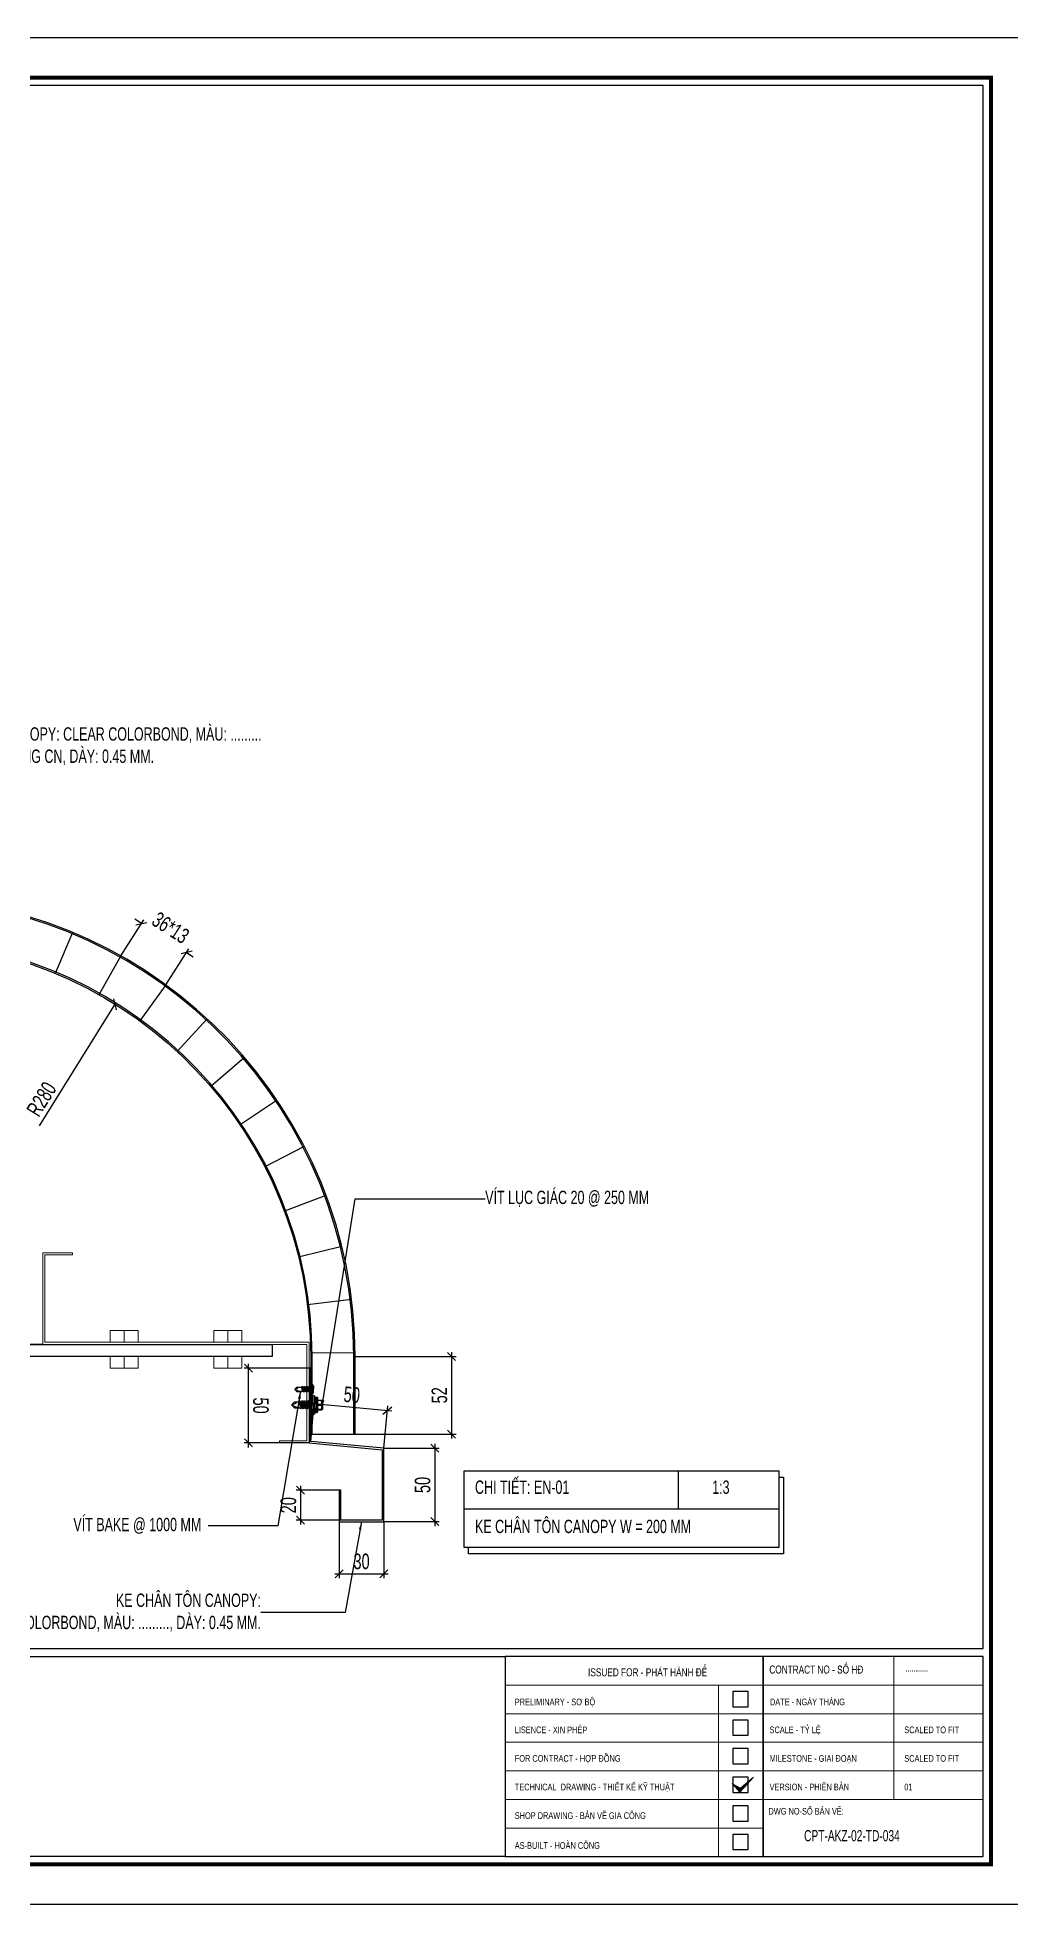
# Model space of a CAD drawing. Header units: inches. Extents: x 315041 to 662841, y -45540 to -35018.
# Drawn here: x 331760.4 to 331979.3, y -37638.9 to -37218.9 of the extents above; entities that cross this region are included whole.
import ezdxf
from ezdxf.enums import TextEntityAlignment as Align

# ---------------------------------------------------------------- set-up
doc = ezdxf.new("R2010")
doc.units = ezdxf.units.IN
doc.header["$MEASUREMENT"] = 0
doc.linetypes.add('DASHED2', pattern=[9.525, 6.35, -3.175])
doc.linetypes.add('XKITLINE00', pattern=[0])
for name, color, linetype in [('2', 2, 'Continuous'), ('3', 3, 'Continuous'), ('7', 7, 'Continuous'), ('8', 8, 'Continuous'), ('BAO KHUNG', 31, 'Continuous'), ('Fast RSQ_A2 Frame$0$Khung ten', 4, 'Continuous'), ('flashing', 6, 'Continuous'), ('ROOFING', 4, 'Continuous'), ('STRUCTURE', 1, 'Continuous')]:
    doc.layers.add(name, color=color, linetype=linetype)
for name, color, linetype, lineweight in [('Bolt', 7, 'Continuous', 0), ('DETAIL$0$S-Dim', 8, 'Continuous', 20), ('DETAIL$0$S-Hatch', 8, 'Continuous', 13), ('PART', 20, 'Continuous', 9), ('S-Hatch', 8, 'Continuous', 9)]:
    doc.layers.add(name, color=color, linetype=linetype, lineweight=lineweight)
doc.layers.add('Cover text', color=7, linetype='Continuous', true_color=0x52370f)
doc.styles.add('ST1H', font='vnshxh.shx', dxfattribs={"width": 0.7})
doc.styles.get("Standard").update_dxf_attribs({"font": 'VHARIALN.TTF'})
doc.styles.add('style2', font='VHAVANI.TTF')
doc.styles.add('TIEU DE', font='VHARIALN.TTF', dxfattribs={"width": 0.8})
doc.dimstyles.new('3', dxfattribs={"dimtxt": 3.5, "dimasz": 1.8, "dimexe": 1, "dimexo": 0, "dimgap": 1, "dimtad": 1, "dimdec": 0, "dimlfac": 3, "dimzin": 0, "dimdsep": 46, "dimtxsty": 'ST1H', "dimblk": 'OBLIQUE', "dimcen": 1, "dimdle": 1, "dimclrd": 8, "dimclre": 8, "dimclrt": 3, "dimadec": 0, "dimazin": 0, "dimtfac": 1, "dimtdec": 0, "dimtix": 1, "dimtofl": 0, "dimtmove": 1, "dimatfit": 3, "dimfxl": 0.18, "dimtolj": 1, "dimtzin": 0, "dimlwd": -1, "dimlwe": -1, "dimarcsym": 1})

# ---------------------------------------------------------------- blocks, each defined once
blk = doc.blocks.new('DETAIL$0$MARK')
at = {"layer": 'DETAIL$0$S-Hatch', "linetype": 'Continuous'}
h = blk.add_hatch(dxfattribs=at)
h.set_pattern_fill('ANSI31', color=256, scale=50, style=0)
h.paths.add_polyline_path([(1667850, -1156933), (1667909, -1156997), (1668012, -1156885), (1667913, -1156967)])
at = {"layer": 'DETAIL$0$S-Dim', "linetype": 'Continuous'}
blk.add_lwpolyline([(1667850, -1156933), (1667909, -1156997), (1668012, -1156885), (1667913, -1156967), (1667850, -1156933)], dxfattribs=at)
blk = doc.blocks.new('A$C75D82031')
at = {"layer": '2', "color": 157, "linetype": 'Continuous'}
blk.add_lwpolyline([(0, 420), (594, 420), (594, 0), (0, 0)], close=True, dxfattribs=at)
at = {"layer": '7', "color": 147, "linetype": 'Continuous'}
blk.add_lwpolyline([(12.33, 57.61), (581.67, 57.61), (581.67, 409.19), (12.33, 409.19)], close=True, dxfattribs=at)
at = {"layer": 'BAO KHUNG', "color": 167, "linetype": 'Continuous', "const_width": 0.871}
blk.add_lwpolyline([(10.59, 9.07), (583.41, 9.07), (583.41, 410.93), (10.59, 410.93)], close=True, dxfattribs=at)
at = {"layer": 'BAO KHUNG', "color": 7}
for points in [[(211.89, 55.81), (474.14, 55.81), (474.14, 10.81), (211.89, 10.81)], [(474.14, 10.81), (532.16, 10.81), (532.16, 55.81), (474.14, 55.81)], [(532.16, 10.81), (581.67, 10.81), (581.67, 55.81), (532.16, 55.81)]]:
    blk.add_lwpolyline(points, close=True, dxfattribs=at)
at = {"layer": 'Fast RSQ_A2 Frame$0$Khung ten', "color": 7, "ltscale": 1000}
for points in [[(525.34, 44.51), (528.78, 44.51), (528.78, 47.96), (525.34, 47.96)], [(525.34, 38.09), (528.78, 38.09), (528.78, 41.53), (525.34, 41.53)], [(525.34, 31.66), (528.78, 31.66), (528.78, 35.1), (525.34, 35.1)], [(525.34, 25.23), (528.78, 25.23), (528.78, 28.67), (525.34, 28.67)], [(525.34, 18.8), (528.78, 18.8), (528.78, 22.24), (525.34, 22.24)], [(525.34, 12.37), (528.78, 12.37), (528.78, 15.81), (525.34, 15.81)]]:
    blk.add_lwpolyline(points, close=True, dxfattribs=at)
at = {"layer": 'S-Hatch'}
for p, q in [((561.54, 55.81), (561.54, 23.67)), ((474.14, 49.38), (532.16, 49.38)), ((522.13, 10.81), (522.13, 49.38)), ((532.16, 49.38), (581.67, 49.38)), ((474.14, 42.95), (532.16, 42.95)), ((532.16, 42.95), (581.67, 42.95)), ((474.14, 36.52), (532.16, 36.52)), ((532.16, 36.52), (581.67, 36.52)), ((474.14, 30.1), (532.16, 30.1)), ((532.16, 30.1), (581.67, 30.1)), ((474.14, 23.67), (532.16, 23.67)), ((532.16, 23.67), (581.67, 23.67)), ((474.14, 17.24), (532.16, 17.24))]:
    blk.add_line(p, q, dxfattribs=at)
at = {"layer": 'DETAIL$0$S-Dim', "linetype": 'Continuous', "xscale": 0.02999999996973202, "yscale": 0.02999999996973202, "zscale": 0.02999999996973202}
blk.add_blockref('DETAIL$0$MARK', (-49510.32, 34735.23), dxfattribs=at)
at = {"layer": 'BAO KHUNG', "color": 7, "linetype": 'Continuous', "width": 0.9}
blk.add_text('ISSUED FOR - PHÁT HÀNH ĐỂ ', height=1.8, dxfattribs=at).set_placement((506.46, 51.36), align=Align.CENTER)
blk.add_text('CONTRACT NO - Sè H§', height=1.8, dxfattribs=at).set_placement((533.57, 51.98))
at = {"layer": 'BAO KHUNG', "color": 109, "linetype": 'Continuous', "style": 'style2', "width": 0.8}
blk.add_text('...........', height=1.5, dxfattribs=at).set_placement((564.21, 52.44))
at = {"layer": 'Cover text', "linetype": 'Continuous', "style": 'style2', "width": 0.8}
for s, p in [('PRELIMINARY - S¥ Bé', (476.33, 44.85)), ('date - NGµY TH¸NG', (533.72, 44.85)), ('LISENCE - XIN PHÐP', (476.33, 38.57)), ('scale - tû lÖ', (533.63, 38.57)), ('scaled to fit', (563.92, 38.57)), ('FOR CONTRACT - HîP §åNG', (476.33, 32.14)), ('MILESTONE - GIAI §O¹N', (533.63, 32.14)), ('scaled to fit', (563.92, 32.14)), ('TECHNICAL  DRAWING - THIÕT KÕ Kü THUËT', (476.33, 25.71)), ('VERSION - PHI£N B¶N', (533.63, 25.71)), ('01', (563.92, 25.71)), ('SHOP DRAWING - B¶N VÏ GIA C¤NG', (476.33, 19.28)), ('%%u%%udwg no-sè b¶n vÏ:', (533.38, 20.26)), ('AS-BUILT - HOµN C¤NG', (476.33, 12.56))]:
    blk.add_text(s, height=1.5, dxfattribs=at).set_placement(p)
blk = doc.blocks.new('Short_Self_drilling')
at = {"layer": 'STRUCTURE', "color": 1, "linetype": 'Continuous'}
for p, q in [((6.4, 1.7), (-6.4, 1.7)), ((5.1, 3.8), (-5.1, 3.8)), ((-2.6, 2.9), (-5.1, 2.9)), ((-3.4, 3.8), (-3.4, 6.8)), ((3, 7.2), (-3, 7.2)), ((2.6, 2.9), (-2.6, 2.9)), ((-2.1, 2.8), (-2.1, 2.9)), ((6.3, 0), (0, 0)), ((2.2, 2.8), (2.2, 2.9)), ((2.2, -0.5), (2.2, 0)), ((5.1, 2.9), (2.6, 2.9)), ((3.4, 3.8), (3.4, 6.8)), ((3, -1.2), (-2.7, -0.2)), ((3, -2.7), (-2.7, -1.8)), ((3, -4.2), (-2.7, -3.3)), ((3, -5.8), (-2.7, -4.8)), ((3, -7.3), (-2.7, -6.3)), ((-1.9, -8), (-2.7, -7.9)), ((-2.1, -1.4), (-2.1, -0.9)), ((-2.1, -2.9), (-2.1, -2.4)), ((-2.1, -4.4), (-2.1, -3.9)), ((-2.1, -6), (-2.1, -5.4)), ((-2.1, -7.5), (-2.1, -7)), ((-2.1, -12.3), (-2.1, -8.5)), ((3, -8.8), (-1.1, -8.1)), ((2.1, -12.3), (2.1, -9.1)), ((2.2, -2), (2.2, -1.5)), ((2.2, -3.6), (2.2, -3)), ((2.2, -5.1), (2.2, -4.6)), ((2.2, -6.6), (2.2, -6.1)), ((2.2, -8.1), (2.2, -7.6))]:
    blk.add_line(p, q, dxfattribs=at)
blk.add_lwpolyline([(6.4, 1.3), (6.4, 1.7), (2.1, 2.8), (-2.1, 2.8), (-6.4, 1.7), (-6.4, 1.3)], close=True, dxfattribs=at)
for points in [[(-6.4, 1.3, -0.088869), (-6.3, 0), (0, 0)], [(-0.1, 3.8), (-0.3, 6.2, 0.338878), (-3.1, 6.2), (-3.3, 3.8)], [(3.3, 3.8), (3.1, 6.2, 0.338878), (0.3, 6.2), (0.1, 3.8)], [(2.1, -12.3), (0.2, -14.2, -0.333596), (-0.2, -14.2), (-2.1, -12.3)], [(-0.1, -14), (-1, -12.2, -0.148657), (-1.4, -11.2), (-2, -7.7, -0.815006), (-1.2, -7.8, 0.150833), (-0.8, -8.7)], [(2.1, -12.3), (1.7, -11.7, 0.52242), (0.9, -11.7), (-0.2, -14.2)]]:
    blk.add_lwpolyline(points, format="xyb", dxfattribs=at)
for points in [[(3, -1.2), (2.2, -1.5), (-2.1, -0.8), (-2.7, -0.2), (-2.4, 0)], [(3, -2.7), (2.2, -3), (-2.1, -2.4), (-2.7, -1.8), (-2.1, -1.4), (2.2, -2), (3, -2.7)], [(3, -4.2), (2.2, -4.6), (-2.1, -3.9), (-2.7, -3.3), (-2.1, -2.9), (2.2, -3.6), (3, -4.2)], [(3, -5.8), (2.2, -6.1), (-2.1, -5.4), (-2.7, -4.8), (-2.1, -4.4), (2.2, -5.1), (3, -5.8)], [(3, -7.3), (2.2, -7.6), (-2.1, -7), (-2.7, -6.3), (-2.1, -6), (2.2, -6.6), (3, -7.3)], [(-1.8, -8.5), (-2.1, -8.5), (-2.7, -7.9), (-2.1, -7.5), (-1.8, -7.5)], [(-1.3, -7.6), (2.2, -8.1), (3, -8.8)], [(-1.2, 0), (2.2, -0.5), (3, -1.2)], [(3, -8.8), (2.2, -9.1), (-0.8, -8.7)]]:
    blk.add_lwpolyline(points, dxfattribs=at)
for centre, radius, start, end in [((-5, 3.3), 0.455, 109.7949, 250.2674), ((-3, 6.8), 0.429, 90.0311, 180.0311), ((3, 6.8), 0.429, 0.0311, 90.0311), ((5.1, 3.3), 0.435, 279.7276, 80.3347), ((10, 0.2), 3.74, 162.2963, 182.6103)]:
    blk.add_arc(centre, radius, start, end, dxfattribs=at)
blk = doc.blocks.new('HFR-1')
at = {"layer": 'STRUCTURE', "color": 1, "linetype": 'Continuous'}
for p, q in [((-5.5, 0), (5.5, 0)), ((-5.2, 0.8), (-3.4, 1.5)), ((5.2, 0.8), (3.4, 1.5)), ((-2.4, -1.2), (-3, -1.6)), ((-3, -1.6), (-2.4, -1.9)), ((-2.4, -1.9), (-3, -2.3)), ((-3, -2.3), (-2.4, -2.6)), ((-2.4, -2.6), (-3, -3)), ((-3, -3), (-2.4, -3.3)), ((-2.4, -3.3), (-3, -3.7)), ((-3, -3.7), (-2.4, -4.1)), ((-2.4, -4.1), (-3, -4.4)), ((-3, -4.4), (-2.4, -4.8)), ((-2.4, -4.8), (-3, -5.1)), ((-3, -5.1), (-2.4, -5.5)), ((-2.4, -5.5), (-3, -5.8)), ((-3, -5.8), (-2.4, -6.2)), ((-2.4, -6.2), (-3, -6.6)), ((-3, -6.6), (-2.4, -6.9)), ((-2.4, -6.9), (-3, -7.3)), ((-3, -7.3), (-2.4, -7.6)), ((-2.4, -7.6), (-3, -8)), ((-3, -8), (-2.4, -8.3)), ((-2.4, -8.3), (-3, -8.7)), ((-3, -8.7), (-2.4, -9)), ((-2.4, -9), (-3, -9.4)), ((-3, -9.4), (-2.4, -9.7)), ((-2.4, -9.7), (-3, -10.1)), ((-3, -10.1), (-2.4, -10.5)), ((-2.4, -10.5), (-3, -10.8)), ((-3, -10.8), (-2.4, -11.2)), ((-2.4, -11.2), (-3, -11.5)), ((-3, -11.5), (-2.4, -11.9)), ((-2.9, -1.6), (2.9, -1.4)), ((-2.9, -2.3), (2.9, -2.1)), ((-2.9, -3), (2.9, -2.8)), ((-2.9, -3.7), (2.9, -3.6)), ((-2.9, -4.4), (2.9, -4.3)), ((-2.9, -5.1), (2.9, -5)), ((-2.9, -5.9), (2.9, -5.7)), ((-2.9, -6.6), (2.9, -6.4)), ((-2.9, -7.3), (2.9, -7.1)), ((-2.9, -8), (2.9, -7.8)), ((-2.9, -8.7), (2.9, -8.5)), ((-2.9, -9.4), (2.9, -9.2)), ((-2.9, -10.1), (1.5, -10)), ((-2.9, -10.8), (1.3, -10.7)), ((-2.9, -11.5), (0.9, -11.4)), ((-2.5, -17.4), (-2.5, -11.8)), ((-2.5, -17.4), (-2, -16.7)), ((-2.5, -17.4), (-0.2, -19.7)), ((2.4, -1.1), (-2.4, -1.2)), ((2.4, -1.8), (-2.4, -1.9)), ((-2.4, -1.9), (2.4, -1.8)), ((-2.4, -2.6), (2.4, -2.5)), ((2.4, -2.5), (-2.4, -2.6)), ((-2.4, -3.3), (2.4, -3.2)), ((2.4, -3.2), (-2.4, -3.3)), ((-2.4, -4.1), (2.4, -3.9)), ((2.4, -3.9), (-2.4, -4.1)), ((-2.4, -4.8), (2.4, -4.6)), ((2.4, -4.6), (-2.4, -4.8)), ((-2.4, -5.5), (2.4, -5.3)), ((2.4, -5.3), (-2.4, -5.5)), ((-2.4, -6.2), (2.4, -6)), ((2.4, -6), (-2.4, -6.2)), ((-2.4, -6.9), (2.4, -6.8)), ((2.4, -6.8), (-2.4, -6.9)), ((-2.4, -7.6), (2.4, -7.5)), ((2.4, -7.5), (-2.4, -7.6)), ((-2.4, -8.3), (2.4, -8.2)), ((2.4, -8.2), (-2.4, -8.3)), ((-2.4, -9), (2.4, -8.9)), ((2.4, -8.9), (-2.4, -9)), ((-2.4, -9.7), (2.4, -9.6)), ((2.4, -9.6), (-2.4, -9.7)), ((1.4, -10.3), (-2.4, -10.5)), ((-2.4, -10.5), (1.4, -10.3)), ((-2.4, -11.2), (1.1, -11.1)), ((1.1, -11.1), (-2.4, -11.2)), ((-2.4, -11.9), (0.4, -11.8)), ((-1, -16.7), (0.2, -19.7)), ((0.1, -19.4), (1.2, -17.3)), ((0.2, -19.7), (2.5, -17.4)), ((1.6, -16.1), (2.3, -10.2)), ((2.2, -10), (2.9, -10)), ((2.2, -11), (2.4, -11)), ((2.4, -11), (2.2, -11)), ((2.2, -11.4), (2.9, -11.4)), ((2.2, -11.7), (2.4, -11.7)), ((2.4, -10.3), (2.3, -10.3)), ((2.3, -10.3), (2.4, -10.3)), ((2.3, -10.7), (2.9, -10.7)), ((2.9, -1.4), (2.4, -1.1)), ((2.4, -1.8), (2.9, -1.4)), ((2.9, -2.1), (2.4, -1.8)), ((2.4, -2.5), (2.9, -2.1)), ((2.9, -2.8), (2.4, -2.5)), ((2.4, -3.2), (2.9, -2.8)), ((2.9, -3.6), (2.4, -3.2)), ((2.4, -3.9), (2.9, -3.6)), ((2.9, -4.3), (2.4, -3.9)), ((2.4, -4.6), (2.9, -4.3)), ((2.9, -5), (2.4, -4.6)), ((2.4, -5.3), (2.9, -5)), ((2.9, -5.7), (2.4, -5.3)), ((2.4, -6), (2.9, -5.7)), ((2.9, -6.4), (2.4, -6)), ((2.4, -6.8), (2.9, -6.4)), ((2.9, -7.1), (2.4, -6.8)), ((2.4, -7.5), (2.9, -7.1)), ((2.9, -7.8), (2.4, -7.5)), ((2.4, -8.2), (2.9, -7.8)), ((2.9, -8.5), (2.4, -8.2)), ((2.4, -8.9), (2.9, -8.5)), ((2.9, -9.2), (2.4, -8.9)), ((2.4, -9.6), (2.9, -9.2)), ((2.9, -10), (2.4, -9.6)), ((2.4, -10.3), (2.9, -10)), ((2.9, -10.7), (2.4, -10.3)), ((2.4, -11), (2.9, -10.7)), ((2.9, -11.4), (2.4, -11)), ((2.4, -11.7), (2.9, -11.4)), ((2.5, -17.4), (2.5, -11.7))]:
    blk.add_line(p, q, dxfattribs=at)
at = {"layer": 'STRUCTURE', "color": 1, "linetype": 'Continuous', "ltscale": 8}
for p in [(-3.4, 1.5), (3.4, 1.5)]:
    blk.add_line(p, (0, 1.5), dxfattribs=at)
at = {"layer": 'STRUCTURE', "color": 1, "linetype": 'DASHED2'}
for p in [(-1.9, 1.5), (1.9, 1.5)]:
    blk.add_line(p, (0, 0), dxfattribs=at)
at = {"layer": 'STRUCTURE', "color": 1, "linetype": 'Continuous', "ltscale": 8}
for centre, start, end in [((-4.7, 0.2), 130.41, 194.8062), ((4.7, 0.2), 345.1938, 49.59)]:
    blk.add_arc(centre, 0.801, start, end, dxfattribs=at)
at = {"layer": 'STRUCTURE', "color": 1, "linetype": 'Continuous'}
for centre, radius, start, end in [((-7.3, -9), 9.14, 58.065, 78.8402), ((5.1, -3.8), 3.83, 84.2039, 134.3621), ((-1.5, -17.1), 0.59, 34.2302, 144.5641), ((0, -19.4), 0.331, 231.6348, 305.4287), ((-0.5, -10.1), 1.93, 296.6041, 355.3922), ((-0.6, -16), 2.2, 324.0048, 357.8268), ((1.9, -10.3), 0.444, 15.9762, 172.6971)]:
    blk.add_arc(centre, radius, start, end, dxfattribs=at)
blk = doc.blocks.new('_Oblique')
at = {"color": 0, "linetype": 'ByBlock', "lineweight": -2}
blk.add_line((-0.5, -0.5), (0.5, 0.5), dxfattribs=at)
blk = doc.blocks.new('*D859')
at = {"color": 8, "linetype": 'Continuous', "transparency": 16777216}
blk.add_line((331760.87, -37463.72), (331777.89, -37436.4), dxfattribs=at)
at = {"layer": 'Defpoints', "color": 0, "transparency": 16777216}
for p in [(331777.89, -37436.4), (331728.54, -37515.63)]:
    blk.add_point(p, dxfattribs=at)
at = {"color": 8, "transparency": 16777216, "xscale": 1.8, "yscale": 1.8, "zscale": 1.8, "rotation": 58.08450899008338}
blk.add_blockref('_Oblique', (331777.89, -37436.4), dxfattribs=at)
at = {"color": 3, "transparency": 16777216, "insert": (331761.35, -37457.75), "char_height": 3.5, "attachment_point": 5, "rotation": 58.0845, "style": 'ST1H'}
blk.add_mtext('\\A1;R280', dxfattribs=at)
blk = doc.blocks.new('*D861')
at = {"color": 8, "linetype": 'Continuous', "transparency": 16777216}
for p, q in [((331779.15, -37425.53), (331784.35, -37417.42)), ((331783.81, -37418.26), (331782.3, -37417.29)), ((331789.3, -37432.05), (331794.51, -37423.93)), ((331793.97, -37424.77), (331795.48, -37425.74))]:
    blk.add_line(p, q, dxfattribs=at)
at = {"layer": 'Defpoints', "color": 0, "transparency": 16777216}
for p in [(331779.15, -37425.53), (331793.97, -37424.77), (331789.3, -37432.05)]:
    blk.add_point(p, dxfattribs=at)
at = {"color": 8, "transparency": 16777216, "xscale": 1.8, "yscale": 1.8, "zscale": 1.8}
for p, rotation in [((331783.81, -37418.26), 327.3307425124112), ((331793.97, -37424.77), 147.3307425124111)]:
    blk.add_blockref('_Oblique', p, dxfattribs=dict(at, rotation=rotation))
at = {"color": 3, "transparency": 16777216, "insert": (331790.38, -37419.2), "char_height": 3.5, "attachment_point": 5, "rotation": 327.3307, "style": 'ST1H'}
blk.add_mtext('\\A1;36*13', dxfattribs=at)
blk = doc.blocks.new('*D862')
at = {"color": 8, "linetype": 'Continuous', "transparency": 16777216}
for p, q in [((331831.88, -37515.63), (331854.58, -37515.63)), ((331853.58, -37514.63), (331853.58, -37534.09)), ((331831.88, -37533.09), (331854.58, -37533.09))]:
    blk.add_line(p, q, dxfattribs=at)
at = {"layer": 'Defpoints', "color": 0, "transparency": 16777216}
for p in [(331831.88, -37515.63), (331831.88, -37533.09), (331853.58, -37533.09)]:
    blk.add_point(p, dxfattribs=at)
at = {"color": 8, "transparency": 16777216, "xscale": 1.8, "yscale": 1.8, "zscale": 1.8}
for p, rotation in [((331853.58, -37515.63), 90), ((331853.58, -37533.09), 270)]:
    blk.add_blockref('_Oblique', p, dxfattribs=dict(at, rotation=rotation))
at = {"color": 3, "transparency": 16777216, "insert": (331850.83, -37524.36), "char_height": 3.5, "attachment_point": 5, "rotation": 90, "style": 'ST1H'}
blk.add_mtext('\\A1;52', dxfattribs=at)
blk = doc.blocks.new('*D864')
at = {"color": 8, "linetype": 'Continuous', "transparency": 16777216}
for p, q in [((331821.67, -37526.14), (331840.1, -37527.85)), ((331821.88, -37534.76), (331822.76, -37525.24)), ((331838.32, -37536.28), (331839.2, -37526.76))]:
    blk.add_line(p, q, dxfattribs=at)
at = {"layer": 'Defpoints', "color": 0, "transparency": 16777216}
for p in [(331839.11, -37527.76), (331821.88, -37534.76), (331838.32, -37536.28)]:
    blk.add_point(p, dxfattribs=at)
at = {"color": 8, "transparency": 16777216, "xscale": 1.8, "yscale": 1.8, "zscale": 1.8}
for p, rotation in [((331822.67, -37526.24), 174.7059059584939), ((331839.11, -37527.76), 354.7059059584939)]:
    blk.add_blockref('_Oblique', p, dxfattribs=dict(at, rotation=rotation))
at = {"color": 3, "transparency": 16777216, "insert": (331831.14, -37524.26), "char_height": 3.5, "attachment_point": 5, "rotation": 354.7059, "style": 'ST1H'}
blk.add_mtext('\\A1;50', dxfattribs=at)
blk = doc.blocks.new('*D865')
at = {"color": 8, "linetype": 'Continuous', "transparency": 16777216}
for p, q in [((331821.54, -37518.28), (331806.91, -37518.28)), ((331807.91, -37536.07), (331807.91, -37517.28)), ((331821.54, -37535.07), (331806.91, -37535.07))]:
    blk.add_line(p, q, dxfattribs=at)
at = {"layer": 'Defpoints', "color": 0, "transparency": 16777216}
for p in [(331807.91, -37518.28), (331821.54, -37518.28), (331821.54, -37535.07)]:
    blk.add_point(p, dxfattribs=at)
at = {"color": 8, "transparency": 16777216, "xscale": 1.8, "yscale": 1.8, "zscale": 1.8}
for p, rotation in [((331807.91, -37518.28), 90.00038989448197), ((331807.91, -37535.07), 270.000389894482)]:
    blk.add_blockref('_Oblique', p, dxfattribs=dict(at, rotation=rotation))
at = {"color": 3, "transparency": 16777216, "insert": (331810.66, -37526.68), "char_height": 3.5, "attachment_point": 5, "rotation": 270.0004, "style": 'ST1H'}
blk.add_mtext('\\A1;50', dxfattribs=at)
blk = doc.blocks.new('*D866')
at = {"color": 8, "linetype": 'Continuous', "transparency": 16777216}
for p, q in [((331849.8, -37535.28), (331849.8, -37553.78)), ((331838.32, -37536.28), (331850.8, -37536.28)), ((331838.32, -37552.78), (331850.8, -37552.78))]:
    blk.add_line(p, q, dxfattribs=at)
at = {"layer": 'Defpoints', "color": 0, "transparency": 16777216}
for p in [(331838.32, -37536.28), (331838.32, -37552.78), (331849.8, -37552.78)]:
    blk.add_point(p, dxfattribs=at)
at = {"color": 8, "transparency": 16777216, "xscale": 1.8, "yscale": 1.8, "zscale": 1.8}
for p, rotation in [((331849.8, -37536.28), 90), ((331849.8, -37552.78), 270)]:
    blk.add_blockref('_Oblique', p, dxfattribs=dict(at, rotation=rotation))
at = {"color": 3, "transparency": 16777216, "insert": (331847.05, -37544.53), "char_height": 3.5, "attachment_point": 5, "rotation": 90, "style": 'ST1H'}
blk.add_mtext('\\A1;50', dxfattribs=at)
blk = doc.blocks.new('*D867')
at = {"color": 8, "linetype": 'Continuous', "transparency": 16777216}
for p, q in [((331828.32, -37552.78), (331828.32, -37565.49)), ((331838.32, -37552.78), (331838.32, -37565.49)), ((331827.32, -37564.49), (331839.32, -37564.49))]:
    blk.add_line(p, q, dxfattribs=at)
at = {"layer": 'Defpoints', "color": 0, "transparency": 16777216}
for p in [(331828.32, -37552.78), (331838.32, -37552.78), (331838.32, -37564.49)]:
    blk.add_point(p, dxfattribs=at)
at = {"color": 8, "transparency": 16777216, "xscale": 1.8, "yscale": 1.8, "zscale": 1.8, "rotation": 180}
blk.add_blockref('_Oblique', (331828.32, -37564.49), dxfattribs=at)
at = {"color": 8, "transparency": 16777216, "xscale": 1.8, "yscale": 1.8, "zscale": 1.8}
blk.add_blockref('_Oblique', (331838.32, -37564.49), dxfattribs=at)
at = {"color": 3, "transparency": 16777216, "insert": (331833.32, -37561.74), "char_height": 3.5, "attachment_point": 5, "style": 'ST1H'}
blk.add_mtext('\\A1;30', dxfattribs=at)
blk = doc.blocks.new('*D868')
at = {"color": 8, "linetype": 'Continuous', "transparency": 16777216}
for p, q in [((331828.65, -37545.73), (331818.62, -37545.73)), ((331819.62, -37544.73), (331819.62, -37553.45)), ((331828.65, -37552.45), (331818.62, -37552.45))]:
    blk.add_line(p, q, dxfattribs=at)
at = {"layer": 'Defpoints', "color": 0, "transparency": 16777216}
for p in [(331828.65, -37545.73), (331819.62, -37552.45), (331828.65, -37552.45)]:
    blk.add_point(p, dxfattribs=at)
at = {"color": 8, "transparency": 16777216, "xscale": 1.8, "yscale": 1.8, "zscale": 1.8}
for p, rotation in [((331819.62, -37545.73), 90), ((331819.62, -37552.45), 270)]:
    blk.add_blockref('_Oblique', p, dxfattribs=dict(at, rotation=rotation))
at = {"color": 3, "transparency": 16777216, "insert": (331816.87, -37549.09), "char_height": 3.5, "attachment_point": 5, "rotation": 90, "style": 'ST1H'}
blk.add_mtext('\\A1;20', dxfattribs=at)

msp = doc.modelspace()

# ---------------------------------------------------------------- linework, layer by layer
at = {"color": 240, "true_color": 0xfa0546}
for p, q in [((331768.306, -37420.2505), (331764.4581, -37429.4805)), ((331779.15, -37425.5341), (331774.2527, -37434.2528)), ((331789.3045, -37432.0454), (331783.4245, -37440.134)), ((331798.6309, -37439.6958), (331791.8483, -37447.044)), ((331807.0023, -37448.3809), (331799.4095, -37454.8886)), ((331814.3044, -37457.9824), (331806.005, -37463.561)), ((331820.4379, -37468.3694), (331811.5449, -37472.9428)), ((331825.3191, -37479.4005), (331815.9538, -37482.9063)), ((331828.8815, -37490.9252), (331819.1714, -37493.3158)), ((331831.0766, -37502.7866), (331821.1541, -37504.0293)), ((331831.8744, -37514.8229), (331821.8747, -37514.9008))]:
    msp.add_line(p, q, dxfattribs=at)
at = {"color": 9, "linetype": 'XKITLINE00', "lineweight": 0}
msp.add_line((331813.2203, -37512.9359), (331813.2203, -37515.5987), dxfattribs=at)
at = {"color": 8}
msp.add_lwpolyline([(331973.1113, -37229.7343), (331403.7734, -37229.7343), (331403.7734, -37581.3141), (331973.1113, -37581.3141)], close=True, dxfattribs=at)
at = {"layer": '8', "color": 2}
for p, q in [((331761.6301, -37512.9359), (331758.3017, -37512.9359)), ((331813.2203, -37515.5987), (331758.3017, -37515.5987))]:
    msp.add_line(p, q, dxfattribs=at)
msp.add_lwpolyline([(331758.3017, -37512.9359), (331813.2203, -37512.9359), (331813.2203, -37515.5987), (331758.3017, -37515.5987)], close=True, dxfattribs=at)
at = {"layer": 'Bolt', "linetype": 'XKITLINE00', "lineweight": 0}
for p, q in [((331776.7743, -37509.774), (331783.0983, -37509.774)), ((331776.7743, -37512.4367), (331776.7743, -37509.774)), ((331779.9363, -37512.4367), (331779.9363, -37509.774)), ((331783.0983, -37509.774), (331783.0983, -37512.4367)), ((331800.0731, -37509.774), (331806.3971, -37509.774)), ((331800.0731, -37512.4367), (331800.0731, -37509.774)), ((331803.2351, -37512.4367), (331803.2351, -37509.774)), ((331806.3971, -37509.774), (331806.3971, -37512.4367)), ((331776.7743, -37515.5987), (331776.7743, -37518.2614)), ((331776.7743, -37518.2614), (331783.0983, -37518.2614)), ((331779.9363, -37518.2614), (331779.9363, -37515.5987)), ((331783.0983, -37518.2614), (331783.0983, -37515.5987)), ((331800.0731, -37515.5987), (331800.0731, -37518.2614)), ((331800.0731, -37518.2614), (331806.3971, -37518.2614)), ((331803.2351, -37518.2614), (331803.2351, -37515.5987)), ((331806.3971, -37518.2614), (331806.3971, -37515.5987))]:
    msp.add_line(p, q, dxfattribs=at)
at = {"layer": 'flashing'}
msp.add_lwpolyline([(331821.5438, -37518.2815), (331821.5413, -37535.0698), (331837.9818, -37536.5932), (331837.9818, -37552.4515), (331828.6485, -37552.4515), (331828.6485, -37545.7293), (331828.3151, -37545.7293), (331828.3151, -37552.7848), (331838.3151, -37552.7848), (331838.3151, -37536.2841), (331821.8775, -37534.761), (331821.8779, -37518.2815), (331821.5412, -37518.2815)], dxfattribs=at)
at = {"layer": 'PART', "color": 94, "linetype": 'XKITLINE00', "lineweight": 0}
for p, q in [((331761.6301, -37492.2998), (331761.6301, -37512.9359)), ((331768.2869, -37492.2998), (331761.6301, -37492.2998)), ((331762.1293, -37512.4367), (331762.1293, -37492.7991)), ((331762.1293, -37492.7991), (331768.2869, -37492.7991)), ((331768.2869, -37492.7991), (331768.2869, -37492.2998)), ((331761.6301, -37512.9359), (331821.042, -37512.9359)), ((331821.5413, -37512.4367), (331762.1293, -37512.4367)), ((331821.042, -37512.9359), (331821.042, -37534.5706)), ((331821.5413, -37535.0698), (331821.5413, -37512.4367)), ((331814.8845, -37534.5706), (331814.8845, -37535.0698)), ((331821.042, -37534.5706), (331814.8845, -37534.5706)), ((331814.8845, -37535.0698), (331821.5413, -37535.0698))]:
    msp.add_line(p, q, dxfattribs=at)
at = {"layer": 'ROOFING', "color": 3}
for points in [[(331831.5442, -37533.0943), (331831.5442, -37515.6275, 0.40121774), (331733.1337, -37412.7298), (331626.5261, -37407.9748)], [(331631.3841, -37417.8678), (331732.703, -37422.3869, -0.40121774), (331821.8775, -37515.6275), (331821.8775, -37533.0943), (331831.8775, -37533.0943), (331831.8775, -37515.6275, 0.40121774), (331733.1486, -37412.3968), (331626.5407, -37407.6418)], [(331822.2109, -37533.0943), (331822.2109, -37515.6275, 0.40121774), (331732.7179, -37422.0539), (331631.1327, -37417.5229)]]:
    msp.add_lwpolyline(points, format="xyb", dxfattribs=at)

# ---------------------------------------------------------------- block references
at = {"color": 1}
msp.add_blockref('A$C75D82031', (331391.4423, -37638.9242), dxfattribs=at)
at = {"color": 8, "xscale": 0.1989464957437297, "yscale": 0.1989464958460303, "zscale": 0.1989464958127275, "rotation": 269.8538143785676}
msp.add_blockref('HFR-1', (331822.2109, -37523.0137), dxfattribs=at)
at = {"color": 1, "extrusion": (0, 0, -1), "xscale": 0.3199999999517081, "yscale": 0.3200000000651926, "zscale": -0.3199999999999999, "rotation": 89.9688725494087}
msp.add_blockref('Short_Self_drilling', (-331822.2109, -37526.5212), dxfattribs=at)

# ---------------------------------------------------------------- texts
at = {"color": 3, "ltscale": 0.5, "style": 'TIEU DE', "width": 0.8}
msp.add_attdef('CPT-AKZ-02-TD-034', text='KC-01', height=2.5, dxfattribs=at).set_placement((331943.5855, -37623.4092), align=Align.MIDDLE_CENTER)

# ---------------------------------------------------------------- dimensions: what is measured, and where the dimension line sits
at = {"color": 1, "true_color": 0xfb040c}
dim = msp.add_aligned_dim(p1=(331779.15, -37425.5341), p2=(331789.3045, -37432.0454), distance=8.6394, text='<>*13', dimstyle='3', dxfattribs=at)
dim.commit()
dim.dimension.update_dxf_attribs({"geometry": '*D861', "text_midpoint": (331790.3751, -37419.2022)})
dim = msp.add_radius_dim(center=(331728.5442, -37515.6275), mpoint=(331777.8865, -37436.4035), dimstyle='3', dxfattribs=at)
dim.commit()
dim.dimension.update_dxf_attribs({"geometry": '*D859', "text_midpoint": (331763.6831, -37459.2086), "dimtype": 164})
for p1, p2, distance, picture, middle in [((331821.5413, -37535.0698), (331821.5412, -37518.2815), 13.6342, '*D865', (331810.6571, -37526.6757)), ((331821.8775, -37534.761), (331838.3151, -37536.2841), 8.5621, '*D864', (331831.1401, -37524.2587)), ((331838.3151, -37536.2841), (331838.3151, -37552.7848), 11.4899, '*D866', (331847.055, -37544.5345)), ((331828.6485, -37545.7293), (331828.6485, -37552.4515), -9.0272, '*D868', (331816.8712, -37549.0904)), ((331828.3151, -37552.7848), (331838.3151, -37552.7848), -11.7019, '*D867', (331833.3151, -37561.7368))]:
    dim = msp.add_aligned_dim(p1=p1, p2=p2, distance=distance, dimstyle='3', dxfattribs=at)
    dim.commit()
    dim.dimension.update_dxf_attribs({"geometry": picture, "text_midpoint": middle})
dim = msp.add_linear_dim(base=(331853.5833, -37533.0943), p1=(331831.8775, -37515.6275), p2=(331831.8775, -37533.0943), angle=90, dimstyle='3', dxfattribs=at)
dim.commit()
dim.dimension.update_dxf_attribs({"geometry": '*D862', "text_midpoint": (331850.8333, -37524.3609)})

# ---------------------------------------------------------------- leaders
at = {"color": 9}
msp.add_leader([(331819.5948, -37523.397), (331814.5138, -37553.7276), (331797.2772, -37553.7276)], dimstyle='3', override={"dimgap": 1, "dimtad": 0}, dxfattribs=at)

# ---------------------------------------------------------------- next in the draw order: texts
at = {"layer": '3', "char_height": 3, "style": 'ST1H', "bg_fill": 2}
for s, insert, attachment_point in [('\\A1;t«n m¸i cANOPY: CLEAR COLORBOND, mµu: .........\\PLo¹i : 05 sãng cn, dµy: 0.45 mm.', (331740.3115, -37378.4426), 4), ('\\A1;VÝT LôC GI¸C 20 @ 250 MM', (331861.1252, -37480.17), 4), ('\\A1;CHI TIÕT: EN-01', (331858.8264, -37545.0453), 4), ('\\A1;vÝt bake @ 1000 mm', (331797.2772, -37553.7276), 6), ('\\A1;KE CH¢N T¤N CANOPY W = 200 MM', (331858.8264, -37553.875), 4), ('\\A1;ke ch©n t«n CANOPY: \\Pt«n CLEAR COLORBOND, mµu: ........., dµy: 0.45 mm.', (331810.6996, -37573.2282), 6)]:
    msp.add_mtext(s, dxfattribs=dict(at, insert=insert, attachment_point=attachment_point))

# ---------------------------------------------------------------- next in the draw order: linework, layer by layer
at = {"color": 9}
msp.add_line((331904.5114, -37541.3308), (331904.5114, -37549.9554), dxfattribs=at)
for points in [[(331856.3568, -37541.3308), (331927.1465, -37541.3308), (331927.1465, -37558.58), (331856.3568, -37558.58)], [(331856.3568, -37541.3308), (331927.1465, -37541.3308), (331927.1465, -37549.9554), (331856.3568, -37549.9554)]]:
    msp.add_lwpolyline(points, close=True, dxfattribs=at)
msp.add_lwpolyline([(331927.1465, -37542.7514), (331928.1691, -37542.7514), (331928.1691, -37560.0006), (331857.3795, -37560.0006), (331857.3795, -37558.58)], dxfattribs=at)

# ---------------------------------------------------------------- next in the draw order: leaders
for points in [[(331824.381, -37527.2176), (331831.8525, -37480.17), (331861.1252, -37480.17)], [(331833.3151, -37552.7848), (331829.6666, -37573.2282), (331810.6996, -37573.2282)]]:
    msp.add_leader(points, dimstyle='3', override={"dimgap": 1, "dimtad": 0}, dxfattribs=at)

# ---------------------------------------------------------------- next in the draw order: texts
at = {"layer": '3', "insert": (331912.1706, -37545.0453), "char_height": 3, "attachment_point": 4, "style": 'ST1H', "bg_fill": 2}
msp.add_mtext('\\A1;1:3', dxfattribs=at)

doc.saveas('drawing.dxf')
